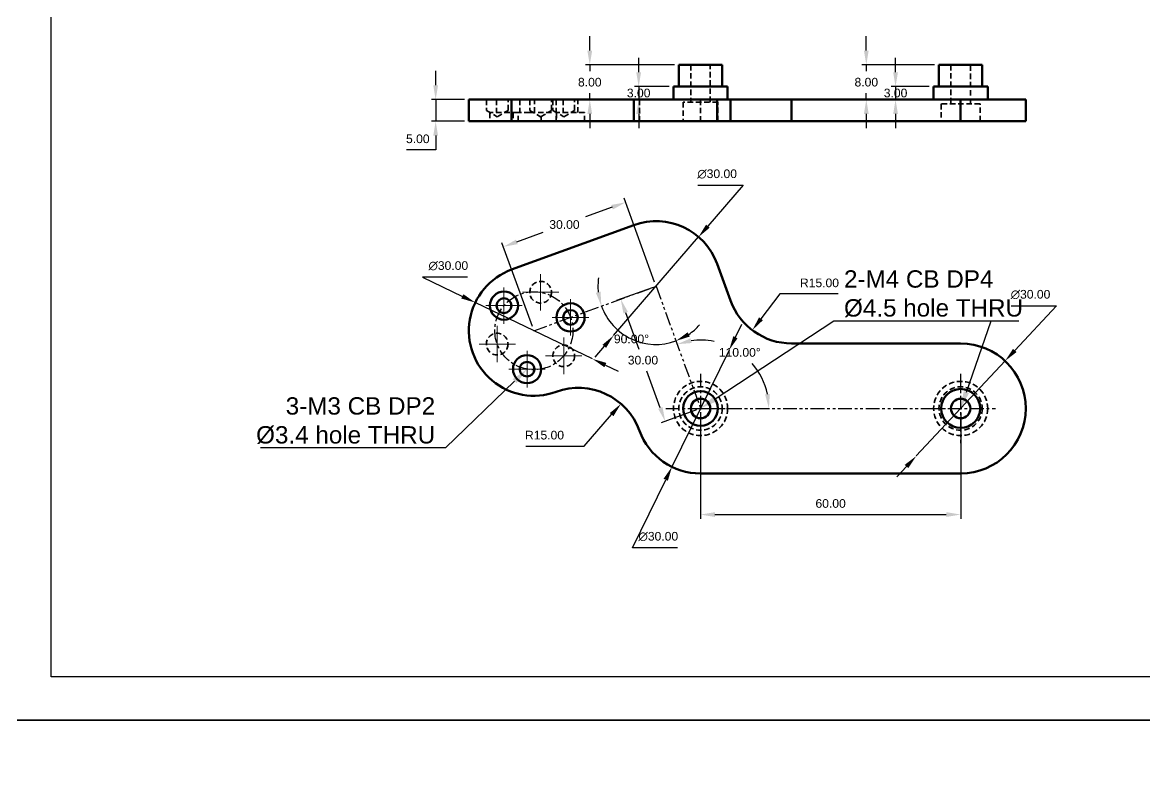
# Model space of a CAD drawing. Header units: millimetres. Extents: x 0 to 7560, y -1188 to 891.
# Drawn here: x 423.5 to 682.3, y -9.8 to 161.1 of the extents above; entities that cross this region are included whole.
import ezdxf
from ezdxf import colors
from ezdxf.entities.mleader import LeaderData, LeaderLine
from ezdxf.math import Vec2, Vec3

# ---------------------------------------------------------------- set-up
doc = ezdxf.new("R2010")
doc.units = ezdxf.units.MM
doc.header["$PDSIZE"] = -1
for name, pattern in [('CENTER', [10.16, 6.35, -1.27, 1.27, -1.27]), ('HIDDEN', [1.905, 1.27, -0.635]), ('PHANTOM', [12.7, 6.35, -1.27, 1.27, -1.27, 1.27, -1.27])]:
    doc.linetypes.add(name, pattern=pattern)
doc.layers.get('0').update_dxf_attribs({"lineweight": 50})
for name, color, linetype, lineweight in [('보조선', 1, 'PHANTOM', 25), ('숨은선', 4, 'HIDDEN', 35), ('중심선', 1, 'CENTER', 25), ('중요 치수', 4, 'Continuous', 18), ('치수선', 6, 'Continuous', 18)]:
    doc.layers.add(name, color=color, linetype=linetype, lineweight=lineweight)
doc.styles.get("Standard").update_dxf_attribs({"font": 'arial.ttf', "height": 2})
doc.dimstyles.new('ISO-25', dxfattribs={"dimtxt": 2.5, "dimasz": 2.5, "dimexe": 1.25, "dimexo": 0.625, "dimtad": 1, "dimtxsty": 'Standard', "dimcen": 2.5, "dimadec": 0, "dimazin": 0, "dimtfac": 1, "dimtmove": 0, "dimatfit": 3, "dimfxl": 1, "dimarcsym": 0})

# ---------------------------------------------------------------- blocks, each defined once
blk = doc.blocks.new('SW_CENTERMARKSYMBOL_0')
at = {"color": 0, "linetype": 'Continuous', "lineweight": 18}
for p, q in [((0, 2.5), (0, 4.2)), ((-2.5, 0), (-4.2, 0)), ((0, 0), (-2.5, 0)), ((0, 0), (0, 2.5)), ((0, 0), (0, -2.5)), ((0, 0), (2.5, 0)), ((2.5, 0), (4.2, 0)), ((0, -2.5), (0, -4.2))]:
    blk.add_line(p, q, dxfattribs=at)
blk = doc.blocks.new('*D325')
at = {"layer": 'Defpoints', "color": 0, "ltscale": 0.5, "transparency": 16777216}
for p in [(527.95, 96.54), (555, 83.56)]:
    blk.add_point(p, dxfattribs=at)
at = {"layer": '치수선', "color": 0, "lineweight": -2, "ltscale": 0.5, "transparency": 16777216}
for p, q in [((526.2, 102.4), (515.75, 102.4)), ((515.75, 102.4), (524.98, 97.97)), ((555, 83.56), (527.95, 96.54)), ((557.97, 82.13), (560.95, 80.7))]:
    blk.add_line(p, q, dxfattribs=at)
at = {"layer": '치수선', "color": 0, "ltscale": 0.5, "transparency": 16777216}
for points in [[(525.22, 98.47), (524.74, 97.48), (527.95, 96.54)], [(558.21, 82.62), (557.73, 81.63), (555, 83.56)]]:
    blk.add_solid(points, dxfattribs=at)
at = {"layer": '치수선', "color": 0, "ltscale": 0.5, "transparency": 16777216, "insert": (521.74, 105.01), "char_height": 2, "attachment_point": 5}
blk.add_mtext('∅30.00', dxfattribs=at)
blk = doc.blocks.new('*D326')
at = {"layer": 'Defpoints', "color": 0, "ltscale": 0.5, "transparency": 16777216}
for p in [(586.52, 85.59), (573.33, 58.65)]:
    blk.add_point(p, dxfattribs=at)
at = {"layer": '치수선', "color": 0, "lineweight": -2, "ltscale": 0.5, "transparency": 16777216}
for p, q in [((587.97, 88.56), (589.42, 91.53)), ((586.52, 85.59), (573.33, 58.65)), ((564.2, 39.98), (571.88, 55.68)), ((574.64, 39.98), (564.2, 39.98))]:
    blk.add_line(p, q, dxfattribs=at)
at = {"layer": '치수선', "color": 0, "ltscale": 0.5, "transparency": 16777216}
for points in [[(587.48, 88.8), (588.46, 88.32), (586.52, 85.59)], [(571.39, 55.92), (572.38, 55.44), (573.33, 58.65)]]:
    blk.add_solid(points, dxfattribs=at)
at = {"layer": '치수선', "color": 0, "ltscale": 0.5, "transparency": 16777216, "insert": (570.18, 42.58), "char_height": 2, "attachment_point": 5}
blk.add_mtext('∅30.00', dxfattribs=at)
blk = doc.blocks.new('*D327')
at = {"layer": 'Defpoints', "color": 0, "ltscale": 0.5, "transparency": 16777216}
for p in [(650.16, 83.08), (629.69, 61.16)]:
    blk.add_point(p, dxfattribs=at)
at = {"layer": '치수선', "color": 0, "lineweight": -2, "ltscale": 0.5, "transparency": 16777216}
for p, q in [((651.58, 95.79), (662.02, 95.79)), ((662.02, 95.79), (652.42, 85.5)), ((629.69, 61.16), (650.16, 83.08)), ((627.44, 58.74), (625.18, 56.33))]:
    blk.add_line(p, q, dxfattribs=at)
at = {"layer": '치수선', "color": 0, "ltscale": 0.5, "transparency": 16777216}
for points in [[(652.01, 85.87), (652.82, 85.12), (650.16, 83.08)], [(627.03, 59.12), (627.84, 58.37), (629.69, 61.16)]]:
    blk.add_solid(points, dxfattribs=at)
at = {"layer": '치수선', "color": 0, "ltscale": 0.5, "transparency": 16777216, "insert": (656.04, 98.39), "char_height": 2, "attachment_point": 5}
blk.add_mtext('∅30.00', dxfattribs=at)
blk = doc.blocks.new('*D328')
at = {"layer": 'Defpoints', "color": 0, "ltscale": 0.5, "transparency": 16777216}
for p in [(600.93, 102.12), (591.86, 90.17)]:
    blk.add_point(p, dxfattribs=at)
at = {"layer": '치수선', "color": 0, "lineweight": -2, "ltscale": 0.5, "transparency": 16777216}
for p, q in [((598.2, 98.52), (593.86, 92.8)), ((611.68, 98.52), (598.2, 98.52))]:
    blk.add_line(p, q, dxfattribs=at)
at = {"layer": '치수선', "color": 0, "ltscale": 0.5, "transparency": 16777216}
blk.add_solid([(593.42, 93.13), (594.3, 92.47), (591.86, 90.17)], dxfattribs=at)
at = {"layer": '치수선', "color": 0, "ltscale": 0.5, "transparency": 16777216, "insert": (607.36, 101.07), "char_height": 2, "attachment_point": 5}
blk.add_mtext('R15.00', dxfattribs=at)
blk = doc.blocks.new('*D329')
at = {"layer": 'Defpoints', "color": 0, "ltscale": 0.5, "transparency": 16777216}
for p in [(561.57, 73.19), (551.74, 61.86)]:
    blk.add_point(p, dxfattribs=at)
at = {"layer": '치수선', "color": 0, "lineweight": -2, "ltscale": 0.5, "transparency": 16777216}
for p, q in [((553.08, 63.41), (559.4, 70.7)), ((539.6, 63.41), (553.08, 63.41))]:
    blk.add_line(p, q, dxfattribs=at)
at = {"layer": '치수선', "color": 0, "ltscale": 0.5, "transparency": 16777216}
blk.add_solid([(558.99, 71.06), (559.82, 70.33), (561.57, 73.19)], dxfattribs=at)
at = {"layer": '치수선', "color": 0, "ltscale": 0.5, "transparency": 16777216, "insert": (543.93, 65.96), "char_height": 2, "attachment_point": 5}
blk.add_mtext('R15.00', dxfattribs=at)
blk = doc.blocks.new('*D330')
at = {"layer": 'Defpoints', "color": 0, "ltscale": 0.5, "transparency": 16777216}
for p in [(579.46, 111.67), (559.87, 88.95)]:
    blk.add_point(p, dxfattribs=at)
at = {"layer": '치수선', "color": 0, "lineweight": -2, "ltscale": 0.5, "transparency": 16777216}
for p, q in [((579.29, 123.59), (589.73, 123.59)), ((589.73, 123.59), (581.61, 114.17)), ((559.87, 88.95), (579.46, 111.67)), ((557.72, 86.45), (555.56, 83.95))]:
    blk.add_line(p, q, dxfattribs=at)
at = {"layer": '치수선', "color": 0, "ltscale": 0.5, "transparency": 16777216}
for points in [[(581.2, 114.53), (582.03, 113.81), (579.46, 111.67)], [(557.3, 86.81), (558.13, 86.09), (559.87, 88.95)]]:
    blk.add_solid(points, dxfattribs=at)
at = {"layer": '치수선', "color": 0, "ltscale": 0.5, "transparency": 16777216, "insert": (583.75, 126.19), "char_height": 2, "attachment_point": 5}
blk.add_mtext('∅30.00', dxfattribs=at)
blk = doc.blocks.new('*D331')
at = {"layer": 'Defpoints', "color": 0, "ltscale": 0.5, "transparency": 16777216}
for p in [(526.48, 143.36), (518.82, 138.36), (526.48, 138.36)]:
    blk.add_point(p, dxfattribs=at)
at = {"layer": '치수선', "color": 0, "lineweight": -2, "ltscale": 0.5, "transparency": 16777216}
for p, q in [((518.82, 146.66), (518.82, 149.96)), ((525.48, 143.36), (517.82, 143.36)), ((518.82, 143.36), (518.82, 138.36)), ((525.48, 138.36), (517.82, 138.36)), ((518.82, 135.06), (518.82, 131.76)), ((518.82, 131.76), (512.11, 131.76))]:
    blk.add_line(p, q, dxfattribs=at)
at = {"layer": '치수선', "color": 0, "ltscale": 0.5, "transparency": 16777216}
for points in [[(518.27, 146.66), (519.37, 146.66), (518.82, 143.36)], [(518.27, 135.06), (519.37, 135.06), (518.82, 138.36)]]:
    blk.add_solid(points, dxfattribs=at)
at = {"layer": '치수선', "color": 0, "ltscale": 0.5, "transparency": 16777216, "insert": (514.7, 134.3), "char_height": 2, "attachment_point": 5}
blk.add_mtext('5.00', dxfattribs=at)
blk = doc.blocks.new('*D332')
at = {"layer": 'Defpoints', "color": 0, "ltscale": 0.5, "transparency": 16777216}
for p in [(574.93, 151.36), (554.37, 143.36), (567.07, 143.36)]:
    blk.add_point(p, dxfattribs=at)
at = {"layer": '치수선', "color": 0, "lineweight": -2, "ltscale": 0.5, "transparency": 16777216}
for p, q in [((554.37, 154.66), (554.37, 157.96)), ((573.93, 151.36), (553.37, 151.36)), ((554.37, 151.36), (554.37, 149.91)), ((566.07, 143.36), (553.37, 143.36)), ((554.37, 143.36), (554.37, 144.82)), ((554.37, 140.06), (554.37, 136.76))]:
    blk.add_line(p, q, dxfattribs=at)
at = {"layer": '치수선', "color": 0, "ltscale": 0.5, "transparency": 16777216}
for points in [[(553.82, 154.66), (554.92, 154.66), (554.37, 151.36)], [(553.82, 140.06), (554.92, 140.06), (554.37, 143.36)]]:
    blk.add_solid(points, dxfattribs=at)
at = {"layer": '치수선', "color": 0, "ltscale": 0.5, "transparency": 16777216, "insert": (554.37, 147.36), "char_height": 2, "attachment_point": 5}
blk.add_mtext('8.00', dxfattribs=at)
blk = doc.blocks.new('*D333')
at = {"layer": 'Defpoints', "color": 0, "ltscale": 0.5, "transparency": 16777216}
for p in [(573.68, 146.36), (565.65, 143.36), (571.25, 143.36)]:
    blk.add_point(p, dxfattribs=at)
at = {"layer": '치수선', "color": 0, "lineweight": -2, "ltscale": 0.5, "transparency": 16777216}
for p, q in [((565.65, 149.66), (565.65, 152.96)), ((572.68, 146.36), (564.65, 146.36)), ((565.65, 146.36), (565.65, 143.36)), ((570.25, 143.36), (564.65, 143.36)), ((565.65, 140.06), (565.65, 136.76))]:
    blk.add_line(p, q, dxfattribs=at)
at = {"layer": '치수선', "color": 0, "ltscale": 0.5, "transparency": 16777216}
for points in [[(565.1, 149.66), (566.2, 149.66), (565.65, 146.36)], [(565.1, 140.06), (566.2, 140.06), (565.65, 143.36)]]:
    blk.add_solid(points, dxfattribs=at)
at = {"layer": '치수선', "color": 0, "ltscale": 0.5, "transparency": 16777216, "insert": (565.65, 144.86), "char_height": 2, "attachment_point": 5}
blk.add_mtext('3.00', dxfattribs=at)
blk = doc.blocks.new('*D334')
at = {"layer": 'Defpoints', "color": 0, "ltscale": 0.5, "transparency": 16777216}
for p in [(634.93, 151.36), (618.16, 143.36), (618.16, 143.36)]:
    blk.add_point(p, dxfattribs=at)
at = {"layer": '치수선', "color": 0, "lineweight": -2, "ltscale": 0.5, "transparency": 16777216}
for p, q in [((618.16, 154.66), (618.16, 157.96)), ((633.93, 151.36), (617.16, 151.36)), ((618.16, 151.36), (618.16, 149.91)), ((618.16, 143.36), (618.16, 144.82)), ((618.16, 140.06), (618.16, 136.76))]:
    blk.add_line(p, q, dxfattribs=at)
at = {"layer": '치수선', "color": 0, "ltscale": 0.5, "transparency": 16777216}
for points in [[(617.61, 154.66), (618.71, 154.66), (618.16, 151.36)], [(617.61, 140.06), (618.71, 140.06), (618.16, 143.36)]]:
    blk.add_solid(points, dxfattribs=at)
at = {"layer": '치수선', "color": 0, "ltscale": 0.5, "transparency": 16777216, "insert": (618.16, 147.36), "char_height": 2, "attachment_point": 5}
blk.add_mtext('8.00', dxfattribs=at)
blk = doc.blocks.new('*D335')
at = {"layer": 'Defpoints', "color": 0, "ltscale": 0.5, "transparency": 16777216}
for p in [(633.68, 146.36), (624.91, 143.36), (628.5, 143.36)]:
    blk.add_point(p, dxfattribs=at)
at = {"layer": '치수선', "color": 0, "lineweight": -2, "ltscale": 0.5, "transparency": 16777216}
for p, q in [((624.91, 149.66), (624.91, 152.96)), ((632.68, 146.36), (623.91, 146.36)), ((624.91, 146.36), (624.91, 143.36)), ((627.5, 143.36), (623.91, 143.36)), ((624.91, 140.06), (624.91, 136.76))]:
    blk.add_line(p, q, dxfattribs=at)
at = {"layer": '치수선', "color": 0, "ltscale": 0.5, "transparency": 16777216}
for points in [[(624.36, 149.66), (625.46, 149.66), (624.91, 146.36)], [(624.36, 140.06), (625.46, 140.06), (624.91, 143.36)]]:
    blk.add_solid(points, dxfattribs=at)
at = {"layer": '치수선', "color": 0, "ltscale": 0.5, "transparency": 16777216, "insert": (624.91, 144.86), "char_height": 2, "attachment_point": 5}
blk.add_mtext('3.00', dxfattribs=at)
blk = doc.blocks.new('*D336')
at = {"layer": 'Defpoints', "color": 0, "ltscale": 0.5, "transparency": 16777216}
for p in [(569.67, 100.31), (579.93, 72.12), (571.77, 69.15)]:
    blk.add_point(p, dxfattribs=at)
at = {"layer": '치수선', "color": 0, "lineweight": -2, "ltscale": 0.5, "transparency": 16777216}
for p, q in [((568.73, 99.97), (560.57, 97)), ((562.64, 94.24), (565.72, 85.79)), ((570.64, 72.26), (567.57, 80.7)), ((578.99, 71.78), (570.83, 68.81))]:
    blk.add_line(p, q, dxfattribs=at)
at = {"layer": '치수선', "color": 0, "ltscale": 0.5, "transparency": 16777216}
for points in [[(563.16, 94.43), (562.13, 94.05), (561.51, 97.34)], [(571.16, 72.44), (570.13, 72.07), (571.77, 69.15)]]:
    blk.add_solid(points, dxfattribs=at)
at = {"layer": '치수선', "color": 0, "ltscale": 0.5, "transparency": 16777216, "insert": (566.64, 83.25), "char_height": 2, "attachment_point": 5}
blk.add_mtext('30.00', dxfattribs=at)
blk = doc.blocks.new('*D337')
at = {"layer": 'Defpoints', "color": 0, "ltscale": 0.5, "transparency": 16777216}
for p in [(562.62, 119.66), (569.67, 100.31), (541.48, 90.05)]:
    blk.add_point(p, dxfattribs=at)
at = {"layer": '치수선', "color": 0, "lineweight": -2, "ltscale": 0.5, "transparency": 16777216}
for p, q in [((569.32, 101.25), (562.28, 120.6)), ((559.52, 118.53), (553.42, 116.31)), ((537.54, 110.53), (543.63, 112.75)), ((541.13, 90.99), (534.09, 110.34))]:
    blk.add_line(p, q, dxfattribs=at)
at = {"layer": '치수선', "color": 0, "ltscale": 0.5, "transparency": 16777216}
for points in [[(559.33, 119.05), (559.71, 118.01), (562.62, 119.66)], [(537.35, 111.05), (537.72, 110.01), (534.43, 109.4)]]:
    blk.add_solid(points, dxfattribs=at)
at = {"layer": '치수선', "color": 0, "ltscale": 0.5, "transparency": 16777216, "insert": (548.53, 114.53), "char_height": 2, "attachment_point": 5}
blk.add_mtext('30.00', dxfattribs=at)
blk = doc.blocks.new('*D338')
at = {"layer": 'Defpoints', "color": 0, "ltscale": 0.5, "transparency": 16777216}
for p in [(579.93, 72.12), (639.93, 72.12), (639.93, 47.65)]:
    blk.add_point(p, dxfattribs=at)
at = {"layer": '치수선', "color": 0, "lineweight": -2, "ltscale": 0.5, "transparency": 16777216}
for p, q in [((579.93, 71.12), (579.93, 46.65)), ((639.93, 71.12), (639.93, 46.65)), ((583.23, 47.65), (636.62, 47.65))]:
    blk.add_line(p, q, dxfattribs=at)
at = {"layer": '치수선', "color": 0, "ltscale": 0.5, "transparency": 16777216}
for points in [[(583.23, 48.2), (583.23, 47.1), (579.93, 47.65)], [(636.62, 48.2), (636.62, 47.1), (639.93, 47.65)]]:
    blk.add_solid(points, dxfattribs=at)
at = {"layer": '치수선', "color": 0, "ltscale": 0.5, "transparency": 16777216, "insert": (609.93, 50.2), "char_height": 2, "attachment_point": 5}
blk.add_mtext('60.00', dxfattribs=at)
blk = doc.blocks.new('*D344')
at = {"layer": 'Defpoints', "color": 0, "ltscale": 0.5, "transparency": 16777216}
for p in [(569.67, 100.31), (569.67, 100.31), (541.48, 90.05), (561.04, 90.03), (579.93, 72.12)]:
    blk.add_point(p, dxfattribs=at)
at = {"layer": '치수선', "color": 0, "lineweight": -2, "ltscale": 0.5, "transparency": 16777216}
for start, end in [(171.7435, 185.8717), (200, 290), (304.1283, 318.2565)]:
    blk.add_arc((569.67, 100.31), 13.42, start, end, dxfattribs=at)
at = {"layer": '치수선', "color": 0, "ltscale": 0.5, "transparency": 16777216}
for points in [[(556.85, 99.06), (555.77, 98.81), (557.05, 95.72)], [(577.45, 88.71), (576.95, 89.69), (574.26, 87.7)]]:
    blk.add_solid(points, dxfattribs=at)
at = {"layer": '치수선', "color": 0, "ltscale": 0.5, "transparency": 16777216, "insert": (563.99, 88.14), "char_height": 2, "attachment_point": 5}
blk.add_mtext('90.00°', dxfattribs=at)
blk = doc.blocks.new('*D345')
at = {"layer": 'Defpoints', "color": 0, "ltscale": 0.5, "transparency": 16777216}
for p in [(569.67, 100.31), (592.58, 81.54), (579.93, 72.12), (579.93, 72.12), (639.93, 72.12)]:
    blk.add_point(p, dxfattribs=at)
at = {"layer": '치수선', "color": 0, "lineweight": -2, "ltscale": 0.5, "transparency": 16777216}
for start, end in [(78.6633, 97.9852), (12.0148, 41.1335)]:
    blk.add_arc((579.93, 72.12), 15.78, start, end, dxfattribs=at)
at = {"layer": '치수선', "color": 0, "ltscale": 0.5, "transparency": 16777216}
for points in [[(577.87, 87.21), (577.6, 88.28), (574.53, 86.94)], [(595.9, 75.46), (594.81, 75.35), (595.7, 72.12)]]:
    blk.add_solid(points, dxfattribs=at)
at = {"layer": '치수선', "color": 0, "ltscale": 0.5, "transparency": 16777216, "insert": (588.97, 85.04), "char_height": 2, "attachment_point": 5}
blk.add_mtext('110.00°', dxfattribs=at)

msp = doc.modelspace()

# ---------------------------------------------------------------- linework, layer by layer
at = {"linetype": 'Continuous'}
for p, q in [((574.926, 151.361), (574.926, 146.361)), ((574.926, 151.361), (584.926, 151.361)), ((584.926, 146.361), (584.926, 151.361)), ((634.926, 151.361), (634.926, 146.361)), ((634.926, 151.361), (644.926, 151.361)), ((644.926, 146.361), (644.926, 151.361)), ((573.676, 146.361), (573.676, 143.361)), ((573.676, 146.361), (586.176, 146.361)), ((586.176, 143.361), (586.176, 146.361)), ((633.676, 146.361), (633.676, 143.361)), ((633.676, 146.361), (646.176, 146.361)), ((646.176, 143.361), (646.176, 146.361)), ((526.475, 143.361), (526.475, 138.361)), ((536.345, 143.361), (526.475, 143.361)), ((536.345, 143.361), (536.345, 138.361)), ((564.536, 143.361), (536.345, 143.361)), ((564.536, 143.361), (564.536, 138.361)), ((583.761, 143.361), (564.536, 143.361)), ((583.761, 143.361), (583.761, 138.361)), ((586.837, 143.361), (583.761, 143.361)), ((586.837, 138.361), (586.837, 143.361)), ((586.837, 143.361), (600.933, 143.361)), ((600.933, 143.361), (600.933, 138.361)), ((600.933, 143.361), (639.926, 143.361)), ((639.926, 143.361), (639.926, 138.361)), ((639.926, 143.361), (654.926, 143.361)), ((654.926, 138.361), (654.926, 143.361)), ((536.345, 138.361), (526.475, 138.361)), ((564.536, 138.361), (536.345, 138.361)), ((583.761, 138.361), (564.536, 138.361)), ((586.837, 138.361), (583.761, 138.361)), ((600.933, 138.361), (586.837, 138.361)), ((600.933, 138.361), (639.926, 138.361)), ((639.926, 138.361), (654.926, 138.361)), ((564.536, 114.406), (536.345, 104.146)), ((586.837, 96.99), (583.761, 105.441)), ((600.933, 87.12), (639.926, 87.12)), ((579.926, 57.12), (639.926, 57.12))]:
    msp.add_line(p, q, dxfattribs=at)
at = {"linetype": 'HIDDEN'}
msp.add_line((639.926, 143.361), (639.926, 138.361), dxfattribs=at)
at = {"linetype": 'Continuous'}
for centre, radius in [((534.581, 95.835), 3.25), ((534.581, 95.835), 1.7), ((549.932, 93.128), 3.25), ((549.932, 93.128), 1.7), ((539.912, 81.187), 3.25), ((539.912, 81.187), 1.7), ((579.926, 72.12), 4), ((639.926, 72.12), 4.5), ((579.926, 72.12), 2.25), ((639.926, 72.12), 2.25)]:
    msp.add_circle(centre, radius, dxfattribs=at)
for centre, start, end in [((569.666, 100.311), 20, 110), ((541.475, 90.05), 110, 290), ((600.933, 102.12), 200, 270), ((639.926, 72.12), 270, 90), ((551.736, 61.86), 20, 110), ((579.926, 72.12), 200, 270)]:
    msp.add_arc(centre, 15, start, end, dxfattribs=at)
at = {"layer": '보조선', "ltscale": 0.5}
for p, q in [((541.475, 90.05), (569.666, 100.311)), ((569.666, 100.311), (579.926, 72.12)), ((579.926, 72.12), (639.926, 72.12))]:
    msp.add_line(p, q, dxfattribs=at)
at = {"layer": '숨은선', "linetype": 'HIDDEN'}
for p, q in [((577.676, 151.361), (577.676, 142.761)), ((582.176, 142.761), (582.176, 151.361)), ((637.676, 151.361), (637.676, 142.361)), ((642.176, 142.361), (642.176, 151.361)), ((530.518, 143.361), (530.518, 140.861)), ((532.881, 143.361), (532.881, 140.361)), ((535.518, 140.861), (535.518, 143.361)), ((536.281, 140.361), (536.281, 143.361)), ((538.212, 143.361), (538.212, 140.361)), ((540.538, 143.361), (540.538, 140.861)), ((541.612, 140.361), (541.612, 143.361)), ((545.538, 140.861), (545.538, 143.361)), ((545.869, 143.361), (545.869, 140.861)), ((546.605, 143.361), (546.605, 138.361)), ((548.232, 143.361), (548.232, 140.361)), ((550.869, 140.861), (550.869, 143.361)), ((551.632, 140.361), (551.632, 143.361)), ((565.831, 143.361), (565.831, 138.361)), ((583.926, 142.761), (575.926, 142.761)), ((575.926, 142.761), (575.926, 138.361)), ((579.926, 143.361), (579.926, 138.361)), ((583.926, 138.361), (583.926, 142.761)), ((530.518, 140.861), (533.018, 139.359)), ((531.331, 140.372), (531.331, 138.361)), ((537.831, 140.361), (531.331, 140.361)), ((533.018, 139.359), (535.518, 140.861)), ((536.662, 140.361), (536.662, 138.361)), ((537.831, 138.361), (537.831, 140.361)), ((540.538, 140.361), (537.831, 140.361)), ((540.538, 140.861), (543.038, 139.359)), ((540.538, 140.361), (545.538, 140.361)), ((543.038, 139.359), (545.538, 140.861)), ((543.162, 138.361), (543.162, 140.361)), ((545.869, 140.861), (548.369, 139.359)), ((546.682, 140.361), (546.682, 138.361)), ((553.182, 140.361), (546.682, 140.361)), ((548.369, 139.359), (550.869, 140.861)), ((553.182, 138.361), (553.182, 140.361)), ((644.426, 142.361), (635.426, 142.361)), ((635.426, 142.361), (635.426, 138.361)), ((644.426, 138.361), (644.426, 142.361))]:
    msp.add_line(p, q, dxfattribs=at)
for centre, radius in [((543.038, 98.914), 2.5), ((533.018, 86.972), 2.5), ((548.369, 84.265), 2.5), ((579.926, 72.12), 6.25), ((639.926, 72.12), 6.25), ((579.926, 72.12), 5), ((639.926, 72.12), 5)]:
    msp.add_circle(centre, radius, dxfattribs=at)
at = {"layer": '중심선', "ltscale": 0.5}
for p, q in [((579.926, 80.12), (579.926, 64.12)), ((639.926, 80.12), (639.926, 64.12)), ((571.926, 72.12), (587.926, 72.12)), ((631.926, 72.12), (647.926, 72.12))]:
    msp.add_line(p, q, dxfattribs=at)
at = {"layer": '중심선', "linetype": 'ByBlock', "ltscale": 0.5}
for points in [[(420.146, 297.232), (840.146, 297.232), (840.146, 0.232), (420.146, 0.232)], [(430.146, 287.232), (830.146, 287.232), (830.146, 10.232), (430.146, 10.232)], [(0.146, 0.232), (840.146, 0.232), (840.146, -593.768), (0.146, -593.768)]]:
    msp.add_lwpolyline(points, close=True, dxfattribs=at)
at = {"layer": '중심선', "ltscale": 0.5}
msp.add_circle((541.475, 90.05), 9, dxfattribs=at)

# ---------------------------------------------------------------- block references
at = {"layer": '중심선'}
for p in [(543.038, 98.914), (534.581, 95.835), (549.932, 93.128), (533.018, 86.972), (548.369, 84.265), (539.912, 81.187)]:
    msp.add_blockref('SW_CENTERMARKSYMBOL_0', p, dxfattribs=at)

# ---------------------------------------------------------------- dimensions: what is measured, and where the dimension line sits
at = {"layer": '치수선', "ltscale": 0.5}
for base, p1, p2, picture, middle in [((554.367, 143.361), (574.926, 151.361), (567.07, 143.361), '*D332', (554.367, 147.361)), ((565.653, 143.361), (573.676, 146.361), (571.252, 143.361), '*D333', (565.653, 144.861)), ((624.913, 143.361), (633.676, 146.361), (628.503, 143.361), '*D335', (624.913, 144.861))]:
    dim = msp.add_linear_dim(base=base, p1=p1, p2=p2, angle=90, dimstyle='ISO-25', override={"dimtxt": 2, "dimasz": 3.302, "dimexe": 1, "dimexo": 1, "dimgap": 1.524, "dimtih": 1, "dimtoh": 1, "dimzin": 1, "dimdsep": 46, "dimcen": -10, "dimadec": 2, "dimtzin": 1}, dxfattribs=at)
    dim.commit()
    dim.dimension.update_dxf_attribs({"geometry": picture, "text_midpoint": middle, "dimtype": 160})
for base, p1, p2, picture, middle in [((618.16, 143.361), (634.926, 151.361), (618.16, 143.361), '*D334', (618.16, 147.361)), ((518.819, 138.361), (526.475, 143.361), (526.475, 138.361), '*D331', (514.701, 134.302))]:
    dim = msp.add_linear_dim(base=base, p1=p1, p2=p2, angle=90, dimstyle='ISO-25', override={"dimtxt": 2, "dimasz": 3.302, "dimexe": 1, "dimexo": 1, "dimgap": 1.524, "dimtih": 1, "dimtoh": 1, "dimzin": 1, "dimdsep": 46, "dimcen": -10, "dimadec": 2, "dimtzin": 1}, dxfattribs=at)
    dim.commit()
    dim.dimension.update_dxf_attribs({"geometry": picture, "text_midpoint": middle})
for p1, p2, picture, middle in [((559.873, 88.949), (579.459, 111.673), '*D330', (583.746, 123.588)), ((554.996, 83.556), (527.954, 96.544), '*D325', (521.736, 102.404)), ((629.691, 61.155), (650.162, 83.085), '*D327', (656.041, 95.791)), ((586.519, 85.594), (573.334, 58.647), '*D326', (570.182, 39.978))]:
    dim = msp.add_diameter_dim_2p(p1=p1, p2=p2, dimstyle='ISO-25', override={"dimtxt": 2, "dimasz": 3.302, "dimexe": 1, "dimexo": 1, "dimgap": 1.524, "dimtih": 1, "dimtoh": 1, "dimzin": 1, "dimdsep": 46, "dimcen": -10, "dimadec": 2, "dimtzin": 1}, dxfattribs=at)
    dim.commit()
    dim.dimension.update_dxf_attribs({"geometry": picture, "text_midpoint": middle, "dimtype": 163})
for p1, p2, distance, picture, middle in [((541.475, 90.05), (569.666, 100.311), 20.59, '*D337', (548.528, 114.529)), ((569.666, 100.311), (579.926, 72.12), -8.675, '*D336', (566.644, 83.248))]:
    dim = msp.add_aligned_dim(p1=p1, p2=p2, distance=distance, dimstyle='ISO-25', override={"dimtxt": 2, "dimasz": 3.302, "dimexe": 1, "dimexo": 1, "dimgap": 1.524, "dimtih": 1, "dimtoh": 1, "dimzin": 1, "dimdsep": 46, "dimcen": -10, "dimadec": 2, "dimtzin": 1}, dxfattribs=at)
    dim.commit()
    dim.dimension.update_dxf_attribs({"geometry": picture, "text_midpoint": middle})
for base, line1, line2, picture, middle in [((561.036, 90.027), ((569.666, 100.311), (579.926, 72.12)), ((541.475, 90.05), (569.666, 100.311)), '*D344', (563.992, 88.144)), ((592.58, 81.541), ((579.926, 72.12), (639.926, 72.12)), ((569.666, 100.311), (579.926, 72.12)), '*D345', (588.975, 85.043))]:
    dim = msp.add_angular_dim_2l(base=base, line1=line1, line2=line2, dimstyle='ISO-25', override={"dimtxt": 2, "dimasz": 3.302, "dimexe": 1, "dimexo": 1, "dimgap": 1.524, "dimtih": 1, "dimtoh": 1, "dimzin": 1, "dimdsep": 46, "dimcen": -10, "dimadec": 2, "dimtzin": 1}, dxfattribs=at)
    dim.commit()
    dim.dimension.update_dxf_attribs({"geometry": picture, "text_midpoint": middle})
for center, mpoint, picture, middle in [((600.933, 102.12), (591.865, 90.171), '*D328', (607.355, 98.521)), ((551.736, 61.86), (561.566, 73.189), '*D329', (543.931, 63.414))]:
    dim = msp.add_radius_dim(center=center, mpoint=mpoint, dimstyle='ISO-25', override={"dimtxt": 2, "dimasz": 3.302, "dimexe": 1, "dimexo": 1, "dimgap": 1.524, "dimtih": 1, "dimtoh": 1, "dimzin": 1, "dimdsep": 46, "dimcen": -10, "dimadec": 2, "dimtzin": 1}, dxfattribs=at)
    dim.commit()
    dim.dimension.update_dxf_attribs({"geometry": picture, "text_midpoint": middle, "dimtype": 164})
dim = msp.add_linear_dim(base=(639.926, 47.653), p1=(579.926, 72.12), p2=(639.926, 72.12), dimstyle='ISO-25', override={"dimtxt": 2, "dimasz": 3.302, "dimexe": 1, "dimexo": 1, "dimgap": 1.524, "dimtih": 1, "dimtoh": 1, "dimzin": 1, "dimdsep": 46, "dimcen": -10, "dimadec": 2, "dimtzin": 1}, dxfattribs=at)
dim.commit()
dim.dimension.update_dxf_attribs({"geometry": '*D338', "text_midpoint": (609.926, 50.199)})

# ---------------------------------------------------------------- leaders
at = {"layer": '중요 치수', "ltscale": 0.5}
ml = msp.add_multileader_mtext('Standard', dxfattribs=at)
ml.set_content('2-M4 CB DP4\\P%%C4.5 hole THRU', color=256)
ml.set_leader_properties()
ml.build(insert=Vec2(0, 0))
ml.multileader.update_dxf_attribs({"text_left_attachment_type": 5, "text_right_attachment_type": 6, "dogleg_length": 0.36})
ctx = ml.context
ctx.base_point, ctx.plane_origin = Vec3(611.02, 92.305), Vec3(579.926, 72.12)
ctx.left_attachment, ctx.right_attachment = 5, 6
notes = []
notes.append((ctx, [(1, (1, 1, 0), (610.66, 92.305), (1, 0), 0.36, [(0, [(579.926, 72.12)], 0, [])])]))
ctx.mtext.insert, ctx.mtext.flow_direction = Vec3(613.02, 103.987), 5
ml = msp.add_multileader_mtext('Standard', dxfattribs=at)
ml.set_content('', color=256)
ml.set_leader_properties()
ml.build(insert=Vec2(0, 0))
ml.multileader.update_dxf_attribs({"text_right_attachment_type": 6, "dogleg_length": 0.36})
ctx = ml.context
ctx.base_point, ctx.plane_origin = Vec3(647.355, 92.305), Vec3(639.926, 72.12)
ctx.right_attachment = 6
notes.append((ctx, [(0, (1, 1, 0), (646.995, 92.305), (1, 0), 0.36, [(0, [(639.926, 72.12)], 0, [])])]))
ctx.mtext.insert, ctx.mtext.flow_direction = Vec3(649.355, 94.305), 5
ml = msp.add_multileader_mtext('Standard', dxfattribs=at)
ml.set_content('3-M3 CB DP2\\P%%C3.4 hole THRU', color=256)
ml.set_leader_properties()
ml.build(insert=Vec2(0, 0))
ml.multileader.update_dxf_attribs({"text_left_attachment_type": 4, "text_right_attachment_type": 5, "dogleg_length": 0.36})
ctx = ml.context
ctx.base_point, ctx.plane_origin = Vec3(476.073, 63.665), Vec3(548.238, 72.693)
ctx.left_attachment, ctx.right_attachment, ctx.text_align_type = 4, 5, 2
notes.append((ctx, [(0, (1, 1, 0), (521.06, 63.026), (-1, 0), 0.36, [(0, [(539.912, 81.187)], 0, [])])]))
ctx.mtext.insert, ctx.mtext.alignment, ctx.mtext.flow_direction = Vec3(518.7, 74.708), 3, 5
for ctx, leaders in notes:
    for number, flags, end, landing, length, lines in leaders:
        leader = LeaderData()
        leader.index, (leader.has_last_leader_line, leader.has_dogleg_vector, leader.attachment_direction) = number, flags
        leader.last_leader_point, leader.dogleg_vector, leader.dogleg_length = Vec3(end), Vec3(landing), length
        for number, points, colour, breaks in lines:
            line = LeaderLine()
            line.index, line.vertices, line.color, line.breaks = number, Vec3.list(points), colors.encode_raw_color(colour), breaks
            leader.lines.append(line)
        ctx.leaders.append(leader)

doc.saveas('drawing.dxf')
